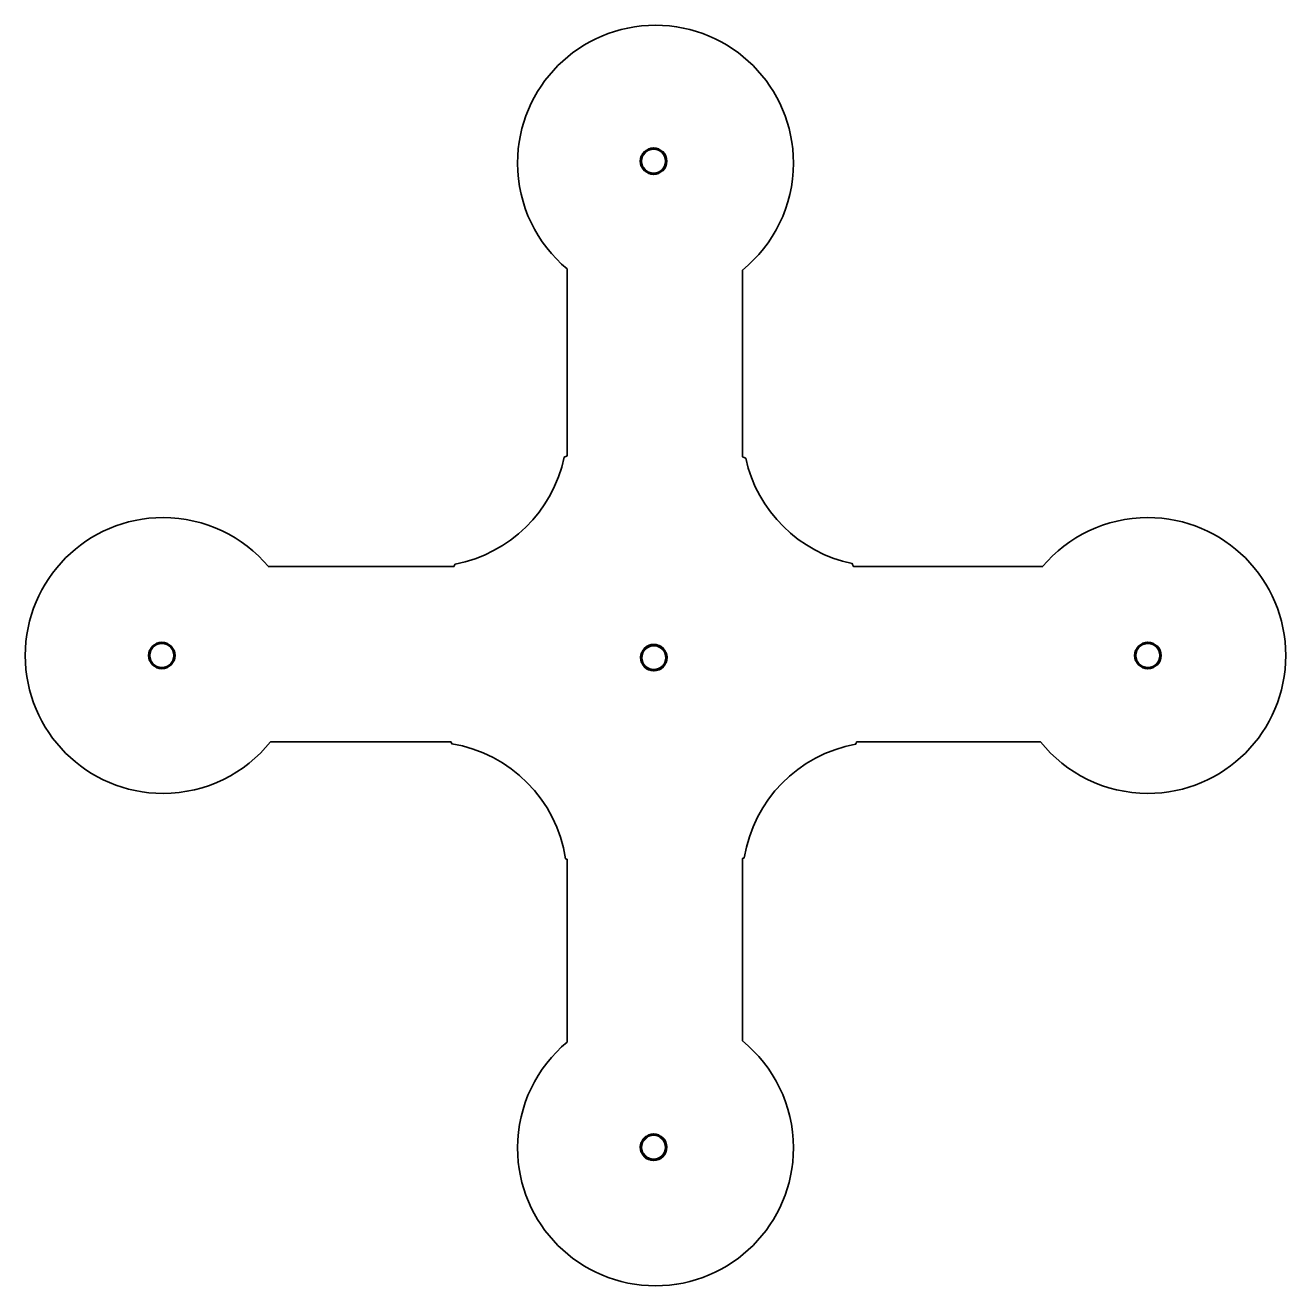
# Model space of a CAD drawing. Header units: inches. Extents: x 153 to 403, y 154 to 404.
import ezdxf

# ---------------------------------------------------------------- set-up
doc = ezdxf.new("R2010")
doc.units = ezdxf.units.IN
doc.header["$MEASUREMENT"] = 0
doc.layers.add('Exterior', color=7, linetype='Continuous')
doc.layers.add('Interior', color=7, linetype='Continuous')

msp = doc.modelspace()

# ---------------------------------------------------------------- linework, layer by layer
at = {"layer": 'Exterior', "color": 154, "lineweight": 35}
msp.add_open_spline([(376.11, 305.86), (367.73, 305.86), (360.24, 302.09), (355.22, 296.15), (355.22, 296.15), (317.75, 296.15), (317.75, 296.15), (317.66, 296.35), (317.56, 296.54), (317.47, 296.73), (306.95, 298.92), (298.65, 307.15), (296.36, 317.63), (296.14, 317.73), (295.93, 317.84), (295.72, 317.93), (295.72, 317.93), (295.72, 354.96), (295.72, 354.96), (301.87, 359.97), (305.81, 367.61), (305.81, 376.17), (305.81, 391.27), (293.56, 403.51), (278.46, 403.51), (263.35, 403.51), (251.11, 391.27), (251.11, 376.17), (251.11, 367.73), (254.94, 360.18), (260.95, 355.17), (260.95, 355.17), (260.95, 318.12), (260.95, 318.12), (260.75, 318.04), (260.56, 317.94), (260.36, 317.86), (258.11, 307.11), (249.54, 298.69), (238.73, 296.64), (238.65, 296.48), (238.56, 296.32), (238.49, 296.15), (238.49, 296.15), (201.7, 296.15), (201.7, 296.15), (196.68, 302.09), (189.18, 305.86), (180.8, 305.86), (165.7, 305.86), (153.46, 293.62), (153.46, 278.51), (153.46, 263.41), (165.7, 251.17), (180.8, 251.17), (189.42, 251.17), (197.1, 255.16), (202.11, 261.38), (202.11, 261.38), (237.89, 261.38), (237.89, 261.38), (237.95, 261.26), (238.01, 261.14), (238.06, 261.02), (249.68, 259.11), (258.84, 249.88), (260.63, 238.21), (260.74, 238.16), (260.84, 238.11), (260.95, 238.06), (260.95, 238.06), (260.95, 201.86), (260.95, 201.86), (254.94, 196.85), (251.11, 189.3), (251.11, 180.86), (251.11, 165.76), (263.35, 153.51), (278.46, 153.51), (293.56, 153.51), (305.81, 165.76), (305.81, 180.86), (305.81, 189.42), (301.87, 197.06), (295.72, 202.07), (295.72, 202.07), (295.72, 238.26), (295.72, 238.26), (295.84, 238.31), (295.95, 238.37), (296.07, 238.42), (297.91, 249.83), (306.81, 258.87), (318.14, 260.93), (318.21, 261.08), (318.28, 261.23), (318.34, 261.38), (318.34, 261.38), (354.8, 261.38), (354.8, 261.38), (359.82, 255.16), (367.5, 251.17), (376.11, 251.17), (391.21, 251.17), (403.46, 263.41), (403.46, 278.51), (403.46, 293.62), (391.21, 305.86), (376.11, 305.86)], degree=3, knots=[0, 0, 0, 0, 1, 1, 1, 2, 2, 2, 3, 3, 3, 4, 4, 4, 5, 5, 5, 6, 6, 6, 7, 7, 7, 8, 8, 8, 9, 9, 9, 10, 10, 10, 11, 11, 11, 12, 12, 12, 13, 13, 13, 14, 14, 14, 15, 15, 15, 16, 16, 16, 17, 17, 17, 18, 18, 18, 19, 19, 19, 20, 20, 20, 21, 21, 21, 22, 22, 22, 23, 23, 23, 24, 24, 24, 25, 25, 25, 26, 26, 26, 27, 27, 27, 28, 28, 28, 29, 29, 29, 30, 30, 30, 31, 31, 31, 32, 32, 32, 33, 33, 33, 34, 34, 34, 35, 35, 35, 36, 36, 36, 36], dxfattribs=at)
at = {"layer": 'Interior', "color": 1, "lineweight": 60}
for points in [[(278.08, 374.05), (276.7, 374.05), (275.58, 375.17), (275.58, 376.55), (275.58, 377.93), (276.7, 379.05), (278.08, 379.05), (279.46, 379.05), (280.58, 377.93), (280.58, 376.55), (280.58, 375.17), (279.46, 374.05), (278.08, 374.05)], [(183.05, 278.51), (183.05, 277.13), (181.93, 276.01), (180.55, 276.01), (179.17, 276.01), (178.05, 277.13), (178.05, 278.51), (178.05, 279.9), (179.17, 281.01), (180.55, 281.01), (181.93, 281.01), (183.05, 279.9), (183.05, 278.51)], [(280.62, 278.09), (280.62, 276.71), (279.5, 275.59), (278.12, 275.59), (276.74, 275.59), (275.62, 276.71), (275.62, 278.09), (275.62, 279.48), (276.74, 280.59), (278.12, 280.59), (279.5, 280.59), (280.62, 279.48), (280.62, 278.09)], [(378.61, 278.51), (378.61, 277.13), (377.49, 276.01), (376.11, 276.01), (374.73, 276.01), (373.61, 277.13), (373.61, 278.51), (373.61, 279.9), (374.73, 281.01), (376.11, 281.01), (377.49, 281.01), (378.61, 279.9), (378.61, 278.51)], [(278.08, 178.49), (276.7, 178.49), (275.58, 179.61), (275.58, 180.99), (275.58, 182.37), (276.7, 183.49), (278.08, 183.49), (279.46, 183.49), (280.58, 182.37), (280.58, 180.99), (280.58, 179.61), (279.46, 178.49), (278.08, 178.49)]]:
    msp.add_open_spline(points, degree=3, knots=[0, 0, 0, 0, 1, 1, 1, 2, 2, 2, 3, 3, 3, 4, 4, 4, 4], dxfattribs=at)

doc.saveas('drawing.dxf')
